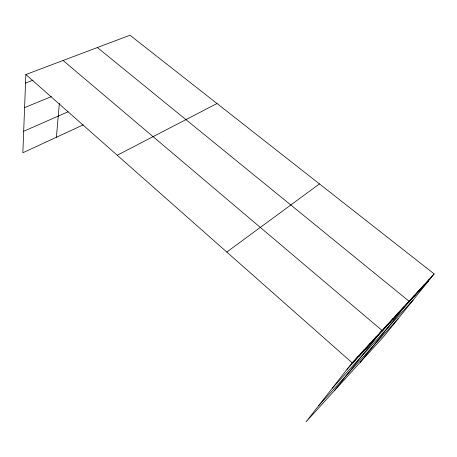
<?xml version="1.0" encoding="UTF-8"?>
<svg xmlns="http://www.w3.org/2000/svg" width="457" height="457" viewBox="0 0 457 457"><rect width="100%" height="100%" fill="white"/><g stroke="black" fill="none" stroke-linecap="round" stroke-linejoin="round"><path stroke-width="0.69" d="M434.15 273.92L352.13 362.789L306.093 421.771L384.543 335.627L434.15 273.92L129.982 35.229L25.872 74.531L22.85 152.758L83.328 124.818M56.4 137.254L59.347 103.379M353.181 362.658L358.362 356.037M359.248 356.072L364.463 349.428M365.189 349.622L370.438 342.956M371.01 343.304L376.282 336.615M334.341 390.746L382.012 330.411L63.083 60.484M382.303 331.051L387.627 324.327M387.782 325.104L393.129 318.369M393.157 319.277L398.515 312.525M398.424 313.559L403.805 306.801M360.162 362.395L408.986 301.186L97.37 47.539M408.804 302.294L414.219 295.519M413.922 296.742L419.349 289.961M418.943 291.292L424.376 284.511M423.862 285.951L429.312 279.164M318.483 405.89L398.081 318.792M332.342 388.142L413.054 300.163M346.983 369.387L428.695 280.707M226.798 252.053L319.46 183.92M117.226 155.249L217.006 103.522M23.678 131.268L68.093 111.776M24.592 107.624L51.441 96.53M25.541 83.065L33.15 80.124M25.872 74.531L352.13 362.789"/></g></svg>
